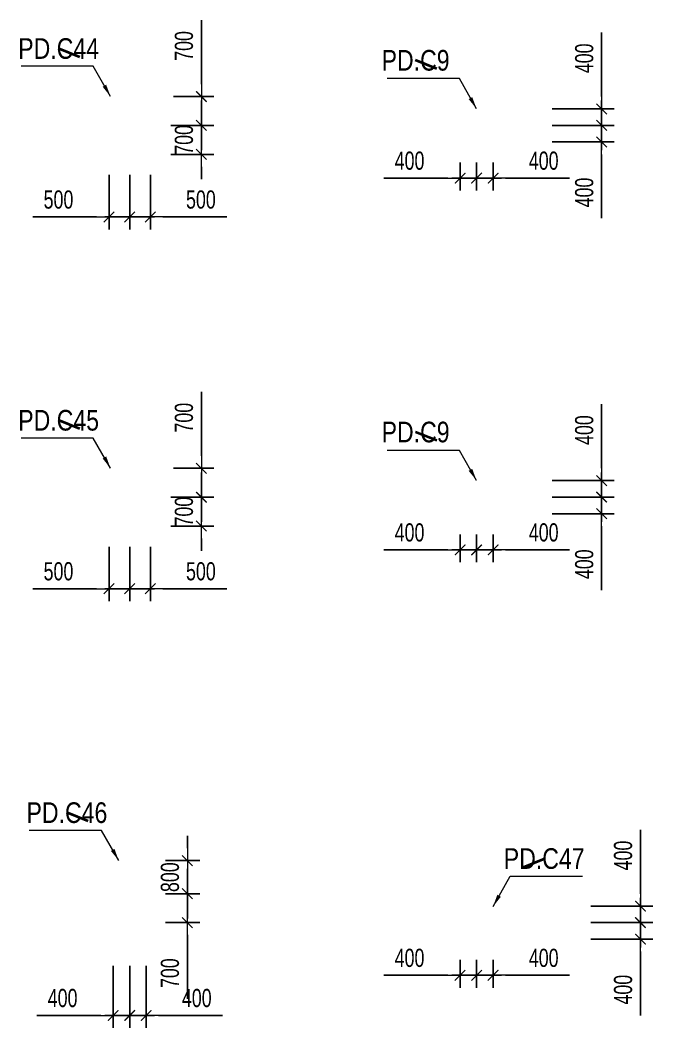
# Model space of a CAD drawing. Header units: millimetres. Extents: x -259680 to 286077, y 2206 to 90611.
# Drawn here: x 103148 to 118467, y 6352 to 30749 of the extents above; entities that cross this region are included whole.
import ezdxf
from ezdxf.enums import TextEntityAlignment as Align

# ---------------------------------------------------------------- set-up
doc = ezdxf.new("R2010")
doc.units = ezdxf.units.MM
doc.layers.get('Defpoints').update_dxf_attribs({"color": 151, "lineweight": 9})
for name, color, linetype, lineweight in [('$0$C1', 20, 'Continuous', 35), ('$1$NDC_S_ANNO', 7, 'Continuous', 20), ('$1$NDC_S_DIM', 1, 'Continuous', 15), ('NDC_S_DIM', 1, 'Continuous', 15)]:
    doc.layers.add(name, color=color, linetype=linetype, lineweight=lineweight)
doc.styles.add('$1$NDC_DIM', font='', dxfattribs={"width": 0.75})
doc.styles.add('$2$ARIAL', font='arial.ttf', dxfattribs={"width": 0.8})
doc.styles.add('NDC_DIM', font='', dxfattribs={"width": 0.75})
doc.styles.get('$1$NDC_DIM').set_extended_font_data('Dotum')
doc.styles.get('NDC_DIM').set_extended_font_data('Dotum')
doc.dimstyles.new('$0$NDC_dim_150', dxfattribs={"dimscale": 150, "dimtxt": 2.2, "dimasz": 1.5, "dimexe": 1.5, "dimexo": 2.5, "dimgap": 1, "dimtad": 1, "dimdec": 0, "dimzin": 0, "dimdsep": 46, "dimtxsty": '$1$NDC_DIM', "dimblk": '$1$DIMMARK', "dimcen": 0.09, "dimdle": 1.2, "dimclrd": 1, "dimclre": 1, "dimclrt": 3, "dimadec": 0, "dimazin": 0, "dimtfac": 1, "dimtdec": 0, "dimtix": 1, "dimtofl": 0, "dimtmove": 0, "dimatfit": 3, "dimfxl": 0, "dimtolj": 1, "dimtzin": 0, "dimarcsym": 0})
doc.dimstyles.new('$1$NDC_dim_iso', dxfattribs={"dimtxt": 2.2, "dimasz": 1, "dimexe": 1.5, "dimexo": 2.5, "dimgap": 1, "dimtad": 1, "dimdec": 0, "dimzin": 0, "dimdsep": 46, "dimtxsty": '$1$NDC_DIM', "dimblk": '$1$DIMMARK', "dimcen": 0.09, "dimdle": 1.2, "dimclrd": 1, "dimclre": 1, "dimclrt": 3, "dimadec": 0, "dimazin": 0, "dimtfac": 1, "dimtdec": 0, "dimtix": 1, "dimtofl": 0, "dimtmove": 0, "dimatfit": 3, "dimfxl": 0, "dimtolj": 1, "dimtzin": 0, "dimarcsym": 0})
doc.dimstyles.new('NDC_dim_200', dxfattribs={"dimscale": 200, "dimtxt": 2.2, "dimasz": 1.5, "dimexe": 1.5, "dimexo": 2.5, "dimgap": 1, "dimtad": 1, "dimdec": 0, "dimzin": 0, "dimdsep": 46, "dimtxsty": 'NDC_DIM', "dimblk": 'DIMMARK', "dimcen": 0.09, "dimdle": 1.2, "dimclrd": 1, "dimclre": 1, "dimclrt": 3, "dimadec": 0, "dimazin": 0, "dimtfac": 1, "dimtdec": 0, "dimtix": 1, "dimtofl": 0, "dimtmove": 0, "dimatfit": 3, "dimfxl": 0, "dimtolj": 1, "dimtzin": 0, "dimarcsym": 0})

# ---------------------------------------------------------------- blocks, each defined once
blk = doc.blocks.new('$1$DIMMARK')
at = {"layer": '$1$NDC_S_DIM', "color": 1}
blk.add_line((-1.5, 0), (1, 0), dxfattribs=at)
at = {"layer": '$1$NDC_S_DIM', "color": 2, "const_width": 0.1}
blk.add_lwpolyline([(-0.424, -0.424), (0.424, 0.424)], dxfattribs=at)
blk = doc.blocks.new('DIMMARK')
at = {"layer": 'NDC_S_DIM', "color": 1}
blk.add_line((-1.5, 0), (1, 0), dxfattribs=at)
at = {"layer": 'NDC_S_DIM', "color": 2, "const_width": 0.1}
blk.add_lwpolyline([(-0.424, -0.424), (0.424, 0.424)], dxfattribs=at)
blk = doc.blocks.new('*D1543')
at = {"layer": 'Defpoints', "color": 0, "ltscale": 100, "transparency": 16777216}
for p in [(114200, 18800), (114600, 18800), (114600, 17924)]:
    blk.add_point(p, dxfattribs=at)
at = {"layer": 'NDC_S_DIM', "color": 1, "lineweight": -2, "ltscale": 100, "transparency": 16777216}
for p, q in [((114200, 18300), (114200, 17624)), ((114600, 18300), (114600, 17624)), ((113900, 17924), (113600, 17924)), ((114900, 17924), (116449, 17924))]:
    blk.add_line(p, q, dxfattribs=at)
at = {"layer": 'NDC_S_DIM', "color": 1, "lineweight": -2, "ltscale": 100, "transparency": 16777216, "xscale": 300, "yscale": 300, "zscale": 300}
blk.add_blockref('DIMMARK', (114200, 17924), dxfattribs=at)
at = {"layer": 'NDC_S_DIM', "color": 1, "lineweight": -2, "ltscale": 100, "transparency": 16777216, "xscale": 300, "yscale": 300, "zscale": 300, "rotation": 180}
blk.add_blockref('DIMMARK', (114600, 17924), dxfattribs=at)
at = {"layer": 'NDC_S_DIM', "color": 3, "ltscale": 100, "transparency": 16777216, "insert": (115824, 18344), "char_height": 440, "attachment_point": 5, "style": 'NDC_DIM'}
blk.add_mtext('\\A1;400', dxfattribs=at)
blk = doc.blocks.new('*D1544')
at = {"layer": 'Defpoints', "color": 0, "ltscale": 100, "transparency": 16777216}
for p in [(113800, 18800), (114200, 18800), (114200, 17924)]:
    blk.add_point(p, dxfattribs=at)
at = {"layer": 'NDC_S_DIM', "color": 1, "lineweight": -2, "ltscale": 100, "transparency": 16777216}
for p, q in [((113800, 18300), (113800, 17624)), ((114200, 18300), (114200, 17624)), ((113500, 17924), (111951, 17924)), ((114500, 17924), (114800, 17924))]:
    blk.add_line(p, q, dxfattribs=at)
at = {"layer": 'NDC_S_DIM', "color": 1, "lineweight": -2, "ltscale": 100, "transparency": 16777216, "xscale": 300, "yscale": 300, "zscale": 300}
blk.add_blockref('DIMMARK', (113800, 17924), dxfattribs=at)
at = {"layer": 'NDC_S_DIM', "color": 1, "lineweight": -2, "ltscale": 100, "transparency": 16777216, "xscale": 300, "yscale": 300, "zscale": 300, "rotation": 180}
blk.add_blockref('DIMMARK', (114200, 17924), dxfattribs=at)
at = {"layer": 'NDC_S_DIM', "color": 3, "ltscale": 100, "transparency": 16777216, "insert": (112576, 18344), "char_height": 440, "attachment_point": 5, "style": 'NDC_DIM'}
blk.add_mtext('\\A1;400', dxfattribs=at)
blk = doc.blocks.new('*D1545')
at = {"layer": 'Defpoints', "color": 0, "ltscale": 100, "transparency": 16777216}
for p in [(114600, 19600), (117227, 19600), (114600, 19200)]:
    blk.add_point(p, dxfattribs=at)
at = {"layer": 'NDC_S_DIM', "color": 1, "lineweight": -2, "ltscale": 100, "transparency": 16777216}
for p, q in [((117227, 19900), (117227, 21449)), ((116027, 19600), (117527, 19600)), ((116027, 19200), (117527, 19200)), ((117227, 18900), (117227, 18600))]:
    blk.add_line(p, q, dxfattribs=at)
at = {"layer": 'NDC_S_DIM', "color": 1, "lineweight": -2, "ltscale": 100, "transparency": 16777216, "xscale": 300, "yscale": 300, "zscale": 300}
for p, rotation in [((117227, 19600), 270), ((117227, 19200), 90)]:
    blk.add_blockref('DIMMARK', p, dxfattribs=dict(at, rotation=rotation))
at = {"layer": 'NDC_S_DIM', "color": 3, "ltscale": 100, "transparency": 16777216, "insert": (116807, 20824), "char_height": 440, "attachment_point": 5, "rotation": 90, "style": 'NDC_DIM'}
blk.add_mtext('\\A1;400', dxfattribs=at)
blk = doc.blocks.new('*D1546')
at = {"layer": 'Defpoints', "color": 0, "ltscale": 100, "transparency": 16777216}
for p in [(114600, 19200), (117227, 19200), (114600, 18800)]:
    blk.add_point(p, dxfattribs=at)
at = {"layer": 'NDC_S_DIM', "color": 1, "lineweight": -2, "ltscale": 100, "transparency": 16777216}
for p, q in [((117227, 19500), (117227, 19800)), ((116027, 19200), (117527, 19200)), ((116027, 18800), (117527, 18800)), ((117227, 18500), (117227, 16951))]:
    blk.add_line(p, q, dxfattribs=at)
at = {"layer": 'NDC_S_DIM', "color": 1, "lineweight": -2, "ltscale": 100, "transparency": 16777216, "xscale": 300, "yscale": 300, "zscale": 300}
for p, rotation in [((117227, 19200), 270), ((117227, 18800), 90)]:
    blk.add_blockref('DIMMARK', p, dxfattribs=dict(at, rotation=rotation))
at = {"layer": 'NDC_S_DIM', "color": 3, "ltscale": 100, "transparency": 16777216, "insert": (116807, 17576), "char_height": 440, "attachment_point": 5, "rotation": 90, "style": 'NDC_DIM'}
blk.add_mtext('\\A1;400', dxfattribs=at)
blk = doc.blocks.new('*D1547')
at = {"layer": 'Defpoints', "color": 0, "ltscale": 100, "transparency": 16777216}
for p in [(114200, 8500), (114600, 8500), (114600, 7624)]:
    blk.add_point(p, dxfattribs=at)
at = {"layer": 'NDC_S_DIM', "color": 1, "lineweight": -2, "ltscale": 100, "transparency": 16777216}
for p, q in [((114200, 8000), (114200, 7324)), ((114600, 8000), (114600, 7324)), ((113900, 7624), (113600, 7624)), ((114900, 7624), (116449, 7624))]:
    blk.add_line(p, q, dxfattribs=at)
at = {"layer": 'NDC_S_DIM', "color": 1, "lineweight": -2, "ltscale": 100, "transparency": 16777216, "xscale": 300, "yscale": 300, "zscale": 300}
blk.add_blockref('DIMMARK', (114200, 7624), dxfattribs=at)
at = {"layer": 'NDC_S_DIM', "color": 1, "lineweight": -2, "ltscale": 100, "transparency": 16777216, "xscale": 300, "yscale": 300, "zscale": 300, "rotation": 180}
blk.add_blockref('DIMMARK', (114600, 7624), dxfattribs=at)
at = {"layer": 'NDC_S_DIM', "color": 3, "ltscale": 100, "transparency": 16777216, "insert": (115824, 8044), "char_height": 440, "attachment_point": 5, "style": 'NDC_DIM'}
blk.add_mtext('\\A1;400', dxfattribs=at)
blk = doc.blocks.new('*D1548')
at = {"layer": 'Defpoints', "color": 0, "ltscale": 100, "transparency": 16777216}
for p in [(113800, 8500), (114200, 8500), (114200, 7624)]:
    blk.add_point(p, dxfattribs=at)
at = {"layer": 'NDC_S_DIM', "color": 1, "lineweight": -2, "ltscale": 100, "transparency": 16777216}
for p, q in [((113800, 8000), (113800, 7324)), ((114200, 8000), (114200, 7324)), ((113500, 7624), (111951, 7624)), ((114500, 7624), (114800, 7624))]:
    blk.add_line(p, q, dxfattribs=at)
at = {"layer": 'NDC_S_DIM', "color": 1, "lineweight": -2, "ltscale": 100, "transparency": 16777216, "xscale": 300, "yscale": 300, "zscale": 300}
blk.add_blockref('DIMMARK', (113800, 7624), dxfattribs=at)
at = {"layer": 'NDC_S_DIM', "color": 1, "lineweight": -2, "ltscale": 100, "transparency": 16777216, "xscale": 300, "yscale": 300, "zscale": 300, "rotation": 180}
blk.add_blockref('DIMMARK', (114200, 7624), dxfattribs=at)
at = {"layer": 'NDC_S_DIM', "color": 3, "ltscale": 100, "transparency": 16777216, "insert": (112576, 8044), "char_height": 440, "attachment_point": 5, "style": 'NDC_DIM'}
blk.add_mtext('\\A1;400', dxfattribs=at)
blk = doc.blocks.new('*D1549')
at = {"layer": 'Defpoints', "color": 0, "ltscale": 100, "transparency": 16777216}
for p in [(114600, 9300), (118167, 9300), (114600, 8900)]:
    blk.add_point(p, dxfattribs=at)
at = {"layer": 'NDC_S_DIM', "color": 1, "lineweight": -2, "ltscale": 100, "transparency": 16777216}
for p, q in [((118167, 9600), (118167, 11149)), ((116967, 9300), (118467, 9300)), ((116967, 8900), (118467, 8900)), ((118167, 8600), (118167, 8300))]:
    blk.add_line(p, q, dxfattribs=at)
at = {"layer": 'NDC_S_DIM', "color": 1, "lineweight": -2, "ltscale": 100, "transparency": 16777216, "xscale": 300, "yscale": 300, "zscale": 300}
for p, rotation in [((118167, 9300), 270), ((118167, 8900), 90)]:
    blk.add_blockref('DIMMARK', p, dxfattribs=dict(at, rotation=rotation))
at = {"layer": 'NDC_S_DIM', "color": 3, "ltscale": 100, "transparency": 16777216, "insert": (117747, 10524), "char_height": 440, "attachment_point": 5, "rotation": 90, "style": 'NDC_DIM'}
blk.add_mtext('\\A1;400', dxfattribs=at)
blk = doc.blocks.new('*D1550')
at = {"layer": 'Defpoints', "color": 0, "ltscale": 100, "transparency": 16777216}
for p in [(114600, 8900), (118167, 8900), (114600, 8500)]:
    blk.add_point(p, dxfattribs=at)
at = {"layer": 'NDC_S_DIM', "color": 1, "lineweight": -2, "ltscale": 100, "transparency": 16777216}
for p, q in [((118167, 9200), (118167, 9500)), ((116967, 8900), (118467, 8900)), ((116967, 8500), (118467, 8500)), ((118167, 8200), (118167, 6651))]:
    blk.add_line(p, q, dxfattribs=at)
at = {"layer": 'NDC_S_DIM', "color": 1, "lineweight": -2, "ltscale": 100, "transparency": 16777216, "xscale": 300, "yscale": 300, "zscale": 300}
for p, rotation in [((118167, 8900), 270), ((118167, 8500), 90)]:
    blk.add_blockref('DIMMARK', p, dxfattribs=dict(at, rotation=rotation))
at = {"layer": 'NDC_S_DIM', "color": 3, "ltscale": 100, "transparency": 16777216, "insert": (117747, 7276), "char_height": 440, "attachment_point": 5, "rotation": 90, "style": 'NDC_DIM'}
blk.add_mtext('\\A1;400', dxfattribs=at)
blk = doc.blocks.new('*D1670')
at = {"layer": 'Defpoints', "color": 0, "ltscale": 100, "transparency": 16777216}
for p in [(105300, 27500), (105800, 27500), (105300, 25983)]:
    blk.add_point(p, dxfattribs=at)
at = {"layer": 'NDC_S_DIM', "color": 1, "lineweight": -2, "ltscale": 100, "transparency": 16777216}
for p, q in [((105300, 27000), (105300, 25683)), ((105800, 27000), (105800, 25683)), ((105000, 25983), (103451, 25983)), ((106100, 25983), (106400, 25983))]:
    blk.add_line(p, q, dxfattribs=at)
at = {"layer": 'NDC_S_DIM', "color": 1, "lineweight": -2, "ltscale": 100, "transparency": 16777216, "xscale": 300, "yscale": 300, "zscale": 300}
blk.add_blockref('DIMMARK', (105300, 25983), dxfattribs=at)
at = {"layer": 'NDC_S_DIM', "color": 1, "lineweight": -2, "ltscale": 100, "transparency": 16777216, "xscale": 300, "yscale": 300, "zscale": 300, "rotation": 180}
blk.add_blockref('DIMMARK', (105800, 25983), dxfattribs=at)
at = {"layer": 'NDC_S_DIM', "color": 3, "ltscale": 100, "transparency": 16777216, "insert": (104076, 26403), "char_height": 440, "attachment_point": 5, "style": 'NDC_DIM'}
blk.add_mtext('\\A1;500', dxfattribs=at)
blk = doc.blocks.new('*D1671')
at = {"layer": 'Defpoints', "color": 0, "ltscale": 100, "transparency": 16777216}
for p in [(105800, 27500), (106300, 27500), (106300, 25983)]:
    blk.add_point(p, dxfattribs=at)
at = {"layer": 'NDC_S_DIM', "color": 1, "lineweight": -2, "ltscale": 100, "transparency": 16777216}
for p, q in [((105800, 27000), (105800, 25683)), ((106300, 27000), (106300, 25683)), ((105500, 25983), (105200, 25983)), ((106600, 25983), (108149, 25983))]:
    blk.add_line(p, q, dxfattribs=at)
at = {"layer": 'NDC_S_DIM', "color": 1, "lineweight": -2, "ltscale": 100, "transparency": 16777216, "xscale": 300, "yscale": 300, "zscale": 300}
blk.add_blockref('DIMMARK', (105800, 25983), dxfattribs=at)
at = {"layer": 'NDC_S_DIM', "color": 1, "lineweight": -2, "ltscale": 100, "transparency": 16777216, "xscale": 300, "yscale": 300, "zscale": 300, "rotation": 180}
blk.add_blockref('DIMMARK', (106300, 25983), dxfattribs=at)
at = {"layer": 'NDC_S_DIM', "color": 3, "ltscale": 100, "transparency": 16777216, "insert": (107524, 26403), "char_height": 440, "attachment_point": 5, "style": 'NDC_DIM'}
blk.add_mtext('\\A1;500', dxfattribs=at)
blk = doc.blocks.new('*D1672')
at = {"layer": 'Defpoints', "color": 0, "ltscale": 100, "transparency": 16777216}
for p in [(106300, 28200), (106300, 27500), (107535, 27500)]:
    blk.add_point(p, dxfattribs=at)
at = {"layer": 'NDC_S_DIM', "color": 1, "lineweight": -2, "ltscale": 100, "transparency": 16777216}
for p, q in [((107535, 28500), (107535, 28800)), ((106800, 28200), (107835, 28200)), ((106800, 27500), (107835, 27500)), ((107535, 27200), (107535, 26900))]:
    blk.add_line(p, q, dxfattribs=at)
at = {"layer": 'NDC_S_DIM', "color": 1, "lineweight": -2, "ltscale": 100, "transparency": 16777216, "xscale": 300, "yscale": 300, "zscale": 300}
for p, rotation in [((107535, 28200), 270), ((107535, 27500), 90)]:
    blk.add_blockref('DIMMARK', p, dxfattribs=dict(at, rotation=rotation))
at = {"layer": 'NDC_S_DIM', "color": 3, "ltscale": 100, "transparency": 16777216, "insert": (107115, 27850), "char_height": 440, "attachment_point": 5, "rotation": 90, "style": 'NDC_DIM'}
blk.add_mtext('\\A1;700', dxfattribs=at)
blk = doc.blocks.new('*D1673')
at = {"layer": 'Defpoints', "color": 0, "ltscale": 100, "transparency": 16777216}
for p in [(106360, 28900), (107535, 28900), (106360, 28200)]:
    blk.add_point(p, dxfattribs=at)
at = {"layer": 'NDC_S_DIM', "color": 1, "lineweight": -2, "ltscale": 100, "transparency": 16777216}
for p, q in [((107535, 29200), (107535, 30749)), ((106860, 28900), (107835, 28900)), ((106860, 28200), (107835, 28200)), ((107535, 27900), (107535, 27600))]:
    blk.add_line(p, q, dxfattribs=at)
at = {"layer": 'NDC_S_DIM', "color": 1, "lineweight": -2, "ltscale": 100, "transparency": 16777216, "xscale": 300, "yscale": 300, "zscale": 300}
for p, rotation in [((107535, 28900), 270), ((107535, 28200), 90)]:
    blk.add_blockref('DIMMARK', p, dxfattribs=dict(at, rotation=rotation))
at = {"layer": 'NDC_S_DIM', "color": 3, "ltscale": 100, "transparency": 16777216, "insert": (107115, 30124), "char_height": 440, "attachment_point": 5, "rotation": 90, "style": 'NDC_DIM'}
blk.add_mtext('\\A1;700', dxfattribs=at)
blk = doc.blocks.new('*D1674')
at = {"layer": 'Defpoints', "color": 0, "ltscale": 100, "transparency": 16777216}
for p in [(105300, 18500), (105800, 18500), (105300, 16983)]:
    blk.add_point(p, dxfattribs=at)
at = {"layer": 'NDC_S_DIM', "color": 1, "lineweight": -2, "ltscale": 100, "transparency": 16777216}
for p, q in [((105300, 18000), (105300, 16683)), ((105800, 18000), (105800, 16683)), ((105000, 16983), (103451, 16983)), ((106100, 16983), (106400, 16983))]:
    blk.add_line(p, q, dxfattribs=at)
at = {"layer": 'NDC_S_DIM', "color": 1, "lineweight": -2, "ltscale": 100, "transparency": 16777216, "xscale": 300, "yscale": 300, "zscale": 300}
blk.add_blockref('DIMMARK', (105300, 16983), dxfattribs=at)
at = {"layer": 'NDC_S_DIM', "color": 1, "lineweight": -2, "ltscale": 100, "transparency": 16777216, "xscale": 300, "yscale": 300, "zscale": 300, "rotation": 180}
blk.add_blockref('DIMMARK', (105800, 16983), dxfattribs=at)
at = {"layer": 'NDC_S_DIM', "color": 3, "ltscale": 100, "transparency": 16777216, "insert": (104076, 17403), "char_height": 440, "attachment_point": 5, "style": 'NDC_DIM'}
blk.add_mtext('\\A1;500', dxfattribs=at)
blk = doc.blocks.new('*D1675')
at = {"layer": 'Defpoints', "color": 0, "ltscale": 100, "transparency": 16777216}
for p in [(105800, 18500), (106300, 18500), (106300, 16983)]:
    blk.add_point(p, dxfattribs=at)
at = {"layer": 'NDC_S_DIM', "color": 1, "lineweight": -2, "ltscale": 100, "transparency": 16777216}
for p, q in [((105800, 18000), (105800, 16683)), ((106300, 18000), (106300, 16683)), ((105500, 16983), (105200, 16983)), ((106600, 16983), (108149, 16983))]:
    blk.add_line(p, q, dxfattribs=at)
at = {"layer": 'NDC_S_DIM', "color": 1, "lineweight": -2, "ltscale": 100, "transparency": 16777216, "xscale": 300, "yscale": 300, "zscale": 300}
blk.add_blockref('DIMMARK', (105800, 16983), dxfattribs=at)
at = {"layer": 'NDC_S_DIM', "color": 1, "lineweight": -2, "ltscale": 100, "transparency": 16777216, "xscale": 300, "yscale": 300, "zscale": 300, "rotation": 180}
blk.add_blockref('DIMMARK', (106300, 16983), dxfattribs=at)
at = {"layer": 'NDC_S_DIM', "color": 3, "ltscale": 100, "transparency": 16777216, "insert": (107524, 17403), "char_height": 440, "attachment_point": 5, "style": 'NDC_DIM'}
blk.add_mtext('\\A1;500', dxfattribs=at)
blk = doc.blocks.new('*D1676')
at = {"layer": 'Defpoints', "color": 0, "ltscale": 100, "transparency": 16777216}
for p in [(106300, 19200), (106300, 18500), (107535, 18500)]:
    blk.add_point(p, dxfattribs=at)
at = {"layer": 'NDC_S_DIM', "color": 1, "lineweight": -2, "ltscale": 100, "transparency": 16777216}
for p, q in [((107535, 19500), (107535, 19800)), ((106800, 19200), (107835, 19200)), ((106800, 18500), (107835, 18500)), ((107535, 18200), (107535, 17900))]:
    blk.add_line(p, q, dxfattribs=at)
at = {"layer": 'NDC_S_DIM', "color": 1, "lineweight": -2, "ltscale": 100, "transparency": 16777216, "xscale": 300, "yscale": 300, "zscale": 300}
for p, rotation in [((107535, 19200), 270), ((107535, 18500), 90)]:
    blk.add_blockref('DIMMARK', p, dxfattribs=dict(at, rotation=rotation))
at = {"layer": 'NDC_S_DIM', "color": 3, "ltscale": 100, "transparency": 16777216, "insert": (107115, 18850), "char_height": 440, "attachment_point": 5, "rotation": 90, "style": 'NDC_DIM'}
blk.add_mtext('\\A1;700', dxfattribs=at)
blk = doc.blocks.new('*D1677')
at = {"layer": 'Defpoints', "color": 0, "ltscale": 100, "transparency": 16777216}
for p in [(106360, 19900), (107535, 19900), (106360, 19200)]:
    blk.add_point(p, dxfattribs=at)
at = {"layer": 'NDC_S_DIM', "color": 1, "lineweight": -2, "ltscale": 100, "transparency": 16777216}
for p, q in [((107535, 20200), (107535, 21749)), ((106860, 19900), (107835, 19900)), ((106860, 19200), (107835, 19200)), ((107535, 18900), (107535, 18600))]:
    blk.add_line(p, q, dxfattribs=at)
at = {"layer": 'NDC_S_DIM', "color": 1, "lineweight": -2, "ltscale": 100, "transparency": 16777216, "xscale": 300, "yscale": 300, "zscale": 300}
for p, rotation in [((107535, 19900), 270), ((107535, 19200), 90)]:
    blk.add_blockref('DIMMARK', p, dxfattribs=dict(at, rotation=rotation))
at = {"layer": 'NDC_S_DIM', "color": 3, "ltscale": 100, "transparency": 16777216, "insert": (107115, 21124), "char_height": 440, "attachment_point": 5, "rotation": 90, "style": 'NDC_DIM'}
blk.add_mtext('\\A1;700', dxfattribs=at)
blk = doc.blocks.new('*D1678')
at = {"layer": 'Defpoints', "color": 0, "ltscale": 100, "transparency": 16777216}
for p in [(106171, 10400), (106171, 9600), (107196, 9600)]:
    blk.add_point(p, dxfattribs=at)
at = {"layer": 'NDC_S_DIM', "color": 1, "lineweight": -2, "ltscale": 100, "transparency": 16777216}
for p, q in [((107196, 10700), (107196, 11000)), ((106671, 10400), (107496, 10400)), ((106671, 9600), (107496, 9600)), ((107196, 9300), (107196, 9000))]:
    blk.add_line(p, q, dxfattribs=at)
at = {"layer": 'NDC_S_DIM', "color": 1, "lineweight": -2, "ltscale": 100, "transparency": 16777216, "xscale": 300, "yscale": 300, "zscale": 300}
for p, rotation in [((107196, 10400), 270), ((107196, 9600), 90)]:
    blk.add_blockref('DIMMARK', p, dxfattribs=dict(at, rotation=rotation))
at = {"layer": 'NDC_S_DIM', "color": 3, "ltscale": 100, "transparency": 16777216, "insert": (106776, 10000), "char_height": 440, "attachment_point": 5, "rotation": 90, "style": 'NDC_DIM'}
blk.add_mtext('\\A1;800', dxfattribs=at)
blk = doc.blocks.new('*D1679')
at = {"layer": 'Defpoints', "color": 0, "ltscale": 100, "transparency": 16777216}
for p in [(106171, 9600), (106171, 8900), (107196, 8900)]:
    blk.add_point(p, dxfattribs=at)
at = {"layer": 'NDC_S_DIM', "color": 1, "lineweight": -2, "ltscale": 100, "transparency": 16777216}
for p, q in [((107196, 9900), (107196, 10200)), ((106671, 9600), (107496, 9600)), ((106671, 8900), (107496, 8900)), ((107196, 8600), (107196, 7051))]:
    blk.add_line(p, q, dxfattribs=at)
at = {"layer": 'NDC_S_DIM', "color": 1, "lineweight": -2, "ltscale": 100, "transparency": 16777216, "xscale": 300, "yscale": 300, "zscale": 300}
for p, rotation in [((107196, 9600), 270), ((107196, 8900), 90)]:
    blk.add_blockref('DIMMARK', p, dxfattribs=dict(at, rotation=rotation))
at = {"layer": 'NDC_S_DIM', "color": 3, "ltscale": 100, "transparency": 16777216, "insert": (106776, 7676), "char_height": 440, "attachment_point": 5, "rotation": 90, "style": 'NDC_DIM'}
blk.add_mtext('\\A1;700', dxfattribs=at)
blk = doc.blocks.new('*D1680')
at = {"layer": 'Defpoints', "color": 0, "ltscale": 100, "transparency": 16777216}
for p in [(105800, 9600), (106200, 9600), (106200, 6652)]:
    blk.add_point(p, dxfattribs=at)
at = {"layer": 'NDC_S_DIM', "color": 1, "lineweight": -2, "ltscale": 100, "transparency": 16777216}
for p, q in [((105800, 7852), (105800, 6352)), ((106200, 7852), (106200, 6352)), ((105500, 6652), (105200, 6652)), ((106500, 6652), (108049, 6652))]:
    blk.add_line(p, q, dxfattribs=at)
at = {"layer": 'NDC_S_DIM', "color": 1, "lineweight": -2, "ltscale": 100, "transparency": 16777216, "xscale": 300, "yscale": 300, "zscale": 300}
blk.add_blockref('DIMMARK', (105800, 6652), dxfattribs=at)
at = {"layer": 'NDC_S_DIM', "color": 1, "lineweight": -2, "ltscale": 100, "transparency": 16777216, "xscale": 300, "yscale": 300, "zscale": 300, "rotation": 180}
blk.add_blockref('DIMMARK', (106200, 6652), dxfattribs=at)
at = {"layer": 'NDC_S_DIM', "color": 3, "ltscale": 100, "transparency": 16777216, "insert": (107424, 7072), "char_height": 440, "attachment_point": 5, "style": 'NDC_DIM'}
blk.add_mtext('\\A1;400', dxfattribs=at)
blk = doc.blocks.new('*D1681')
at = {"layer": 'Defpoints', "color": 0, "ltscale": 100, "transparency": 16777216}
for p in [(105400, 9600), (105800, 9600), (105800, 6652)]:
    blk.add_point(p, dxfattribs=at)
at = {"layer": 'NDC_S_DIM', "color": 1, "lineweight": -2, "ltscale": 100, "transparency": 16777216}
for p, q in [((105400, 7852), (105400, 6352)), ((105800, 7852), (105800, 6352)), ((105100, 6652), (103551, 6652)), ((106100, 6652), (106400, 6652))]:
    blk.add_line(p, q, dxfattribs=at)
at = {"layer": 'NDC_S_DIM', "color": 1, "lineweight": -2, "ltscale": 100, "transparency": 16777216, "xscale": 300, "yscale": 300, "zscale": 300}
blk.add_blockref('DIMMARK', (105400, 6652), dxfattribs=at)
at = {"layer": 'NDC_S_DIM', "color": 1, "lineweight": -2, "ltscale": 100, "transparency": 16777216, "xscale": 300, "yscale": 300, "zscale": 300, "rotation": 180}
blk.add_blockref('DIMMARK', (105800, 6652), dxfattribs=at)
at = {"layer": 'NDC_S_DIM', "color": 3, "ltscale": 100, "transparency": 16777216, "insert": (104176, 7072), "char_height": 440, "attachment_point": 5, "style": 'NDC_DIM'}
blk.add_mtext('\\A1;400', dxfattribs=at)
blk = doc.blocks.new('*D1682')
at = {"layer": 'Defpoints', "color": 0, "ltscale": 100, "transparency": 16777216}
for p in [(114200, 27800), (114600, 27800), (114600, 26924)]:
    blk.add_point(p, dxfattribs=at)
at = {"layer": 'NDC_S_DIM', "color": 1, "lineweight": -2, "ltscale": 100, "transparency": 16777216}
for p, q in [((114200, 27300), (114200, 26624)), ((114600, 27300), (114600, 26624)), ((113900, 26924), (113600, 26924)), ((114900, 26924), (116449, 26924))]:
    blk.add_line(p, q, dxfattribs=at)
at = {"layer": 'NDC_S_DIM', "color": 1, "lineweight": -2, "ltscale": 100, "transparency": 16777216, "xscale": 300, "yscale": 300, "zscale": 300}
blk.add_blockref('DIMMARK', (114200, 26924), dxfattribs=at)
at = {"layer": 'NDC_S_DIM', "color": 1, "lineweight": -2, "ltscale": 100, "transparency": 16777216, "xscale": 300, "yscale": 300, "zscale": 300, "rotation": 180}
blk.add_blockref('DIMMARK', (114600, 26924), dxfattribs=at)
at = {"layer": 'NDC_S_DIM', "color": 3, "ltscale": 100, "transparency": 16777216, "insert": (115824, 27344), "char_height": 440, "attachment_point": 5, "style": 'NDC_DIM'}
blk.add_mtext('\\A1;400', dxfattribs=at)
blk = doc.blocks.new('*D1683')
at = {"layer": 'Defpoints', "color": 0, "ltscale": 100, "transparency": 16777216}
for p in [(113800, 27800), (114200, 27800), (114200, 26924)]:
    blk.add_point(p, dxfattribs=at)
at = {"layer": 'NDC_S_DIM', "color": 1, "lineweight": -2, "ltscale": 100, "transparency": 16777216}
for p, q in [((113800, 27300), (113800, 26624)), ((114200, 27300), (114200, 26624)), ((113500, 26924), (111951, 26924)), ((114500, 26924), (114800, 26924))]:
    blk.add_line(p, q, dxfattribs=at)
at = {"layer": 'NDC_S_DIM', "color": 1, "lineweight": -2, "ltscale": 100, "transparency": 16777216, "xscale": 300, "yscale": 300, "zscale": 300}
blk.add_blockref('DIMMARK', (113800, 26924), dxfattribs=at)
at = {"layer": 'NDC_S_DIM', "color": 1, "lineweight": -2, "ltscale": 100, "transparency": 16777216, "xscale": 300, "yscale": 300, "zscale": 300, "rotation": 180}
blk.add_blockref('DIMMARK', (114200, 26924), dxfattribs=at)
at = {"layer": 'NDC_S_DIM', "color": 3, "ltscale": 100, "transparency": 16777216, "insert": (112576, 27344), "char_height": 440, "attachment_point": 5, "style": 'NDC_DIM'}
blk.add_mtext('\\A1;400', dxfattribs=at)
blk = doc.blocks.new('*D1684')
at = {"layer": 'Defpoints', "color": 0, "ltscale": 100, "transparency": 16777216}
for p in [(114600, 28600), (117227, 28600), (114600, 28200)]:
    blk.add_point(p, dxfattribs=at)
at = {"layer": 'NDC_S_DIM', "color": 1, "lineweight": -2, "ltscale": 100, "transparency": 16777216}
for p, q in [((117227, 28900), (117227, 30449)), ((116027, 28600), (117527, 28600)), ((116027, 28200), (117527, 28200)), ((117227, 27900), (117227, 27600))]:
    blk.add_line(p, q, dxfattribs=at)
at = {"layer": 'NDC_S_DIM', "color": 1, "lineweight": -2, "ltscale": 100, "transparency": 16777216, "xscale": 300, "yscale": 300, "zscale": 300}
for p, rotation in [((117227, 28600), 270), ((117227, 28200), 90)]:
    blk.add_blockref('DIMMARK', p, dxfattribs=dict(at, rotation=rotation))
at = {"layer": 'NDC_S_DIM', "color": 3, "ltscale": 100, "transparency": 16777216, "insert": (116807, 29824), "char_height": 440, "attachment_point": 5, "rotation": 90, "style": 'NDC_DIM'}
blk.add_mtext('\\A1;400', dxfattribs=at)
blk = doc.blocks.new('*D1685')
at = {"layer": 'Defpoints', "color": 0, "ltscale": 100, "transparency": 16777216}
for p in [(114600, 28200), (117227, 28200), (114600, 27800)]:
    blk.add_point(p, dxfattribs=at)
at = {"layer": 'NDC_S_DIM', "color": 1, "lineweight": -2, "ltscale": 100, "transparency": 16777216}
for p, q in [((117227, 28500), (117227, 28800)), ((116027, 28200), (117527, 28200)), ((116027, 27800), (117527, 27800)), ((117227, 27500), (117227, 25951))]:
    blk.add_line(p, q, dxfattribs=at)
at = {"layer": 'NDC_S_DIM', "color": 1, "lineweight": -2, "ltscale": 100, "transparency": 16777216, "xscale": 300, "yscale": 300, "zscale": 300}
for p, rotation in [((117227, 28200), 270), ((117227, 27800), 90)]:
    blk.add_blockref('DIMMARK', p, dxfattribs=dict(at, rotation=rotation))
at = {"layer": 'NDC_S_DIM', "color": 3, "ltscale": 100, "transparency": 16777216, "insert": (116807, 26576), "char_height": 440, "attachment_point": 5, "rotation": 90, "style": 'NDC_DIM'}
blk.add_mtext('\\A1;400', dxfattribs=at)
blk = doc.blocks.new('*U212')
at = {"layer": '$1$NDC_S_ANNO', "ltscale": 0.8, "style": '$2$ARIAL', "width": 0.8, "flags": 1}
blk.add_attdef('CHU_THICH', text='', height=2.5, dxfattribs=at).set_placement((0, 0), align=Align.MIDDLE_CENTER)
at = {"layer": '$1$NDC_S_ANNO', "ltscale": 0.8, "style": '$2$ARIAL', "width": 0.8}
blk.add_attdef('TEN', text='', height=2.5, dxfattribs=at).set_placement((-2.58, 1.03), align=Align.MIDDLE_CENTER)
at = {"layer": 'Defpoints'}
blk.add_leader([(0, 0), (-2.58, 1.03)], dimstyle='$1$NDC_dim_iso', override={"dimgap": 0.625, "dimtad": 0}, dxfattribs=at)
blk = doc.blocks.new('$0$co t check')
at = {"layer": '$0$C1', "xscale": 200, "yscale": 200, "zscale": 200}
for p, values in [((102555, 29856), {'TEN': 'PD.C44'}), ((111198, 29571), {'TEN': 'PD.C9'}), ((102555, 20856), {'TEN': 'PD.C45'}), ((111198, 20571), {'TEN': 'PD.C9'}), ((102756, 11356), {'TEN': 'PD.C46'})]:
    blk.add_blockref('*U212', p, dxfattribs=at).add_auto_attribs(values)
at = {"layer": '$0$C1'}
ref = blk.add_blockref('*U212', (113297, 10246), dxfattribs=dict(at, xscale=-200, yscale=200, zscale=200))
ref.add_attrib('TEN', 'PD.C47', dxfattribs={"layer": '$1$NDC_S_ANNO', "ltscale": 0.8, "height": 500, "style": '$2$ARIAL', "width": 0.8}).set_placement((113795, 10451), align=Align.MIDDLE_CENTER)
for points in [[(103296, 28900), (102878, 29632), (101129, 29632)], [(112159, 28600), (111742, 29332), (109993, 29332)], [(103296, 19900), (102878, 20632), (101129, 20632)], [(112159, 19600), (111742, 20332), (109993, 20332)], [(103496, 10400), (103079, 11132), (101329, 11132)], [(112556, 9290), (112973, 10022), (114723, 10022)]]:
    blk.add_leader(points, dimstyle='$0$NDC_dim_150', override={"dimasz": 2, "dimgap": 1, "dimtad": 0}, dxfattribs=at)

msp = doc.modelspace()

# ---------------------------------------------------------------- block references
at = {"layer": '$1$NDC_S_DIM'}
msp.add_blockref('$0$co t check', (2040.6, 0), dxfattribs=at)

# ---------------------------------------------------------------- dimensions: what is measured, and where the dimension line sits
at = {"layer": 'NDC_S_DIM', "ltscale": 100}
for base, p1, p2, picture, middle in [((107534.9, 28900), (106360, 28200), (106360, 28900), '*D1673', (107534.9, 30124.3)), ((117226.7, 28600), (114600, 28200), (114600, 28600), '*D1684', (117226.7, 29824.3)), ((117226.7, 28200), (114600, 27800), (114600, 28200), '*D1685', (117226.7, 26575.7)), ((107534.9, 19900), (106360, 19200), (106360, 19900), '*D1677', (107534.9, 21124.3)), ((117226.7, 19600), (114600, 19200), (114600, 19600), '*D1545', (117226.7, 20824.3)), ((117226.7, 19200), (114600, 18800), (114600, 19200), '*D1546', (117226.7, 17575.7)), ((118166.8, 9300), (114600, 8900), (114600, 9300), '*D1549', (118166.8, 10524.3)), ((107196.3, 8900), (106170.7, 9600), (106170.7, 8900), '*D1679', (107196.3, 7675.7)), ((118166.8, 8900), (114600, 8500), (114600, 8900), '*D1550', (118166.8, 7275.7))]:
    dim = msp.add_linear_dim(base=base, p1=p1, p2=p2, angle=90, dimstyle='NDC_dim_200', dxfattribs=at)
    dim.commit()
    dim.dimension.update_dxf_attribs({"geometry": picture, "text_midpoint": middle, "dimtype": 160})
for base, p1, p2, picture, middle in [((107534.9, 27500), (106300, 28200), (106300, 27500), '*D1672', (107114.9, 27850)), ((107534.9, 18500), (106300, 19200), (106300, 18500), '*D1676', (107114.9, 18850)), ((107196.3, 9600), (106170.7, 10400), (106170.7, 9600), '*D1678', (106776.3, 10000))]:
    dim = msp.add_linear_dim(base=base, p1=p1, p2=p2, angle=90, dimstyle='NDC_dim_200', dxfattribs=at)
    dim.commit()
    dim.dimension.update_dxf_attribs({"geometry": picture, "text_midpoint": middle})
for base, p1, p2, picture, middle in [((114200, 26924.4), (113800, 27800), (114200, 27800), '*D1683', (112575.7, 26924.4)), ((114600, 26924.4), (114200, 27800), (114600, 27800), '*D1682', (115824.3, 26924.4)), ((105300, 25982.9), (105800, 27500), (105300, 27500), '*D1670', (104075.7, 25982.9)), ((106300, 25982.9), (105800, 27500), (106300, 27500), '*D1671', (107524.3, 25982.9)), ((114200, 17924.4), (113800, 18800), (114200, 18800), '*D1544', (112575.7, 17924.4)), ((114600, 17924.4), (114200, 18800), (114600, 18800), '*D1543', (115824.3, 17924.4)), ((105300, 16982.9), (105800, 18500), (105300, 18500), '*D1674', (104075.7, 16982.9)), ((106300, 16982.9), (105800, 18500), (106300, 18500), '*D1675', (107524.3, 16982.9)), ((105800, 6652.1), (105400, 9600), (105800, 9600), '*D1681', (104175.7, 6652.1)), ((106200, 6652.1), (105800, 9600), (106200, 9600), '*D1680', (107424.3, 6652.1)), ((114200, 7624.4), (113800, 8500), (114200, 8500), '*D1548', (112575.7, 7624.4)), ((114600, 7624.4), (114200, 8500), (114600, 8500), '*D1547', (115824.3, 7624.4))]:
    dim = msp.add_linear_dim(base=base, p1=p1, p2=p2, dimstyle='NDC_dim_200', dxfattribs=at)
    dim.commit()
    dim.dimension.update_dxf_attribs({"geometry": picture, "text_midpoint": middle, "dimtype": 160})

doc.saveas('drawing.dxf')
